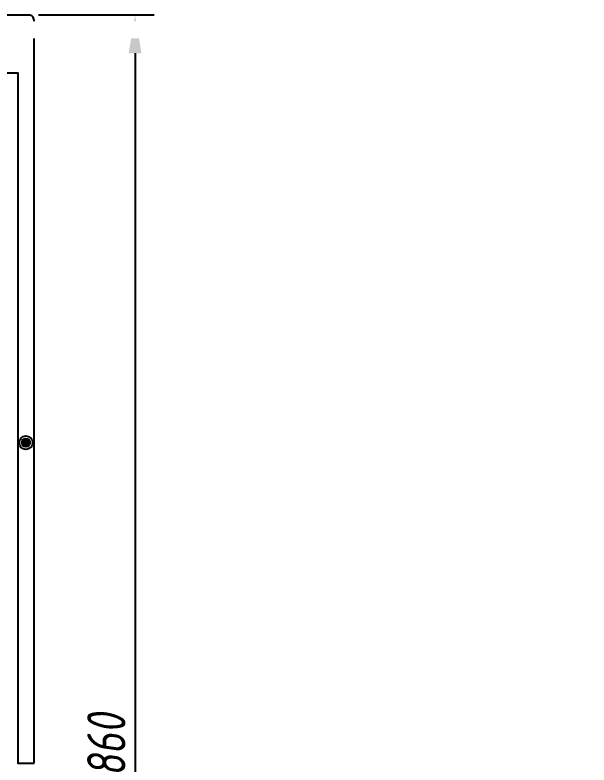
# Model space of a CAD drawing. Header units: millimetres. Extents: x -5937 to 68925, y -3068 to 5300.
# Drawn here: x 60804.4 to 61143, y 4191.1 to 4633.1 of the extents above; entities that cross this region are included whole.
import ezdxf

# ---------------------------------------------------------------- set-up
doc = ezdxf.new("R2010")
doc.units = ezdxf.units.MM
doc.header["$LTSCALE"] = 7
doc.header["$PDSIZE"] = -1
doc.layers.add('填充', color=3, linetype='Continuous', lineweight=9)
doc.layers.add('菲林', color=21, linetype='Continuous')
doc.styles.add('宋体', font='simsun.ttf')
doc.styles.add('斜仿宋', font='tssdeng.shx', dxfattribs={"width": 0.8, "oblique": 8, "bigfont": 'tssdchn.shx'})
doc.dimstyles.new('YanXiu', dxfattribs={"dimtxt": 22.5778, "dimasz": 22.5778, "dimexe": 11.2889, "dimexo": 5.64445, "dimgap": 5.64445, "dimtad": 1, "dimtoh": 1, "dimzin": 9, "dimdsep": 46, "dimtxsty": '斜仿宋', "dimcen": 22.5778, "dimazin": 2, "dimtfac": 1, "dimtmove": 0, "dimatfit": 3, "dimfxl": 1, "dimarcsym": 1})

# ---------------------------------------------------------------- blocks, each defined once
blk = doc.blocks.new('*D81')
at = {"color": 0, "lineweight": -2}
for p, q in [((60818.3, 4633.06), (60886.53, 4633.06)), ((60875.24, 4610.48), (60875.24, 3795.63)), ((60818.3, 3773.06), (60886.53, 3773.06))]:
    blk.add_line(p, q, dxfattribs=at)
at = {"color": 0}
for points in [[(60879, 4610.48), (60871.48, 4610.48), (60875.24, 4633.06)], [(60871.48, 3795.63), (60879, 3795.63), (60875.24, 3773.06)]]:
    blk.add_solid(points, dxfattribs=at)
at = {"layer": 'Defpoints', "color": 0}
for p in [(60812.65, 4633.06), (60812.65, 3773.06), (60875.24, 3773.06)]:
    blk.add_point(p, dxfattribs=at)
at = {"color": 0, "insert": (60858.3, 4203.06), "char_height": 22.578, "attachment_point": 5, "rotation": 90, "style": '斜仿宋'}
blk.add_mtext('860', dxfattribs=at)

msp = doc.modelspace()

# ---------------------------------------------------------------- hatches: boundary and pattern name
at = {"layer": '填充', "ltscale": 10}
h = msp.add_hatch(color=3, dxfattribs=at)
h.dxf.hatch_style = 1
edge = h.paths.add_edge_path()
edge.add_arc((60810.904, 4381.056), 2.5, 540, 900)
edge = h.paths.add_edge_path(flags=16)
edge.add_arc((60810.904, 4381.056), 1.5, 540, 900)
h = msp.add_hatch(color=3, dxfattribs=at)
h.dxf.hatch_style = 1
edge = h.paths.add_edge_path()
edge.add_arc((60810.904, 4381.056), 0.95, 540, 900)
edge = h.paths.add_edge_path(flags=16)
edge.add_arc((60810.904, 4381.056), 0.55, 540, 900)

# ---------------------------------------------------------------- linework, layer by layer
at = {"layer": '菲林'}
msp.add_lwpolyline([(60815.654, 4192.056), (60815.654, 4630.056, 0.4142136), (60812.654, 4633.056), (60129.154, 4633.056), (60129.154, 4599.056), (60596.154, 4599.056, 0.4142135), (60598.154, 4601.056), (60598.154, 4629.056), (60636.154, 4629.056), (60636.154, 4601.056, 0.4142136), (60638.154, 4599.056), (60806.154, 4599.056), (60806.154, 4192.056)], format="xyb", close=True, dxfattribs=at)
for radius in [4, 2.5, 1.5, 0.95, 0.55]:
    msp.add_circle((60810.904, 4381.056), radius, dxfattribs=at)

# ---------------------------------------------------------------- dimensions: what is measured, and where the dimension line sits
at = {"color": 1}
dim = msp.add_linear_dim(base=(60875.238, 3773.056), p1=(60812.654, 4633.056), p2=(60812.654, 3773.056), angle=90, dimstyle='YanXiu', dxfattribs=at)
dim.commit()
dim.dimension.update_dxf_attribs({"geometry": '*D81', "text_midpoint": (60858.305, 4203.056)})

# ---------------------------------------------------------------- next in the draw order: texts
at = {"layer": '菲林', "insert": (61970.085, 4621.781), "char_height": 5, "attachment_point": 1, "rotation": 180, "style": '宋体', "bg_fill": 2}
msp.add_mtext_dynamic_manual_height_columns('{\\fSimHei|b0|i0|c134|p49;CXT-3278(R30.98-32.27-33.55Ω)SUS304 0.05T 1350-810 20250918}', width=1208.88574, gutter_width=17.5, heights=[-6.152], dxfattribs=at)

doc.saveas('drawing.dxf')
